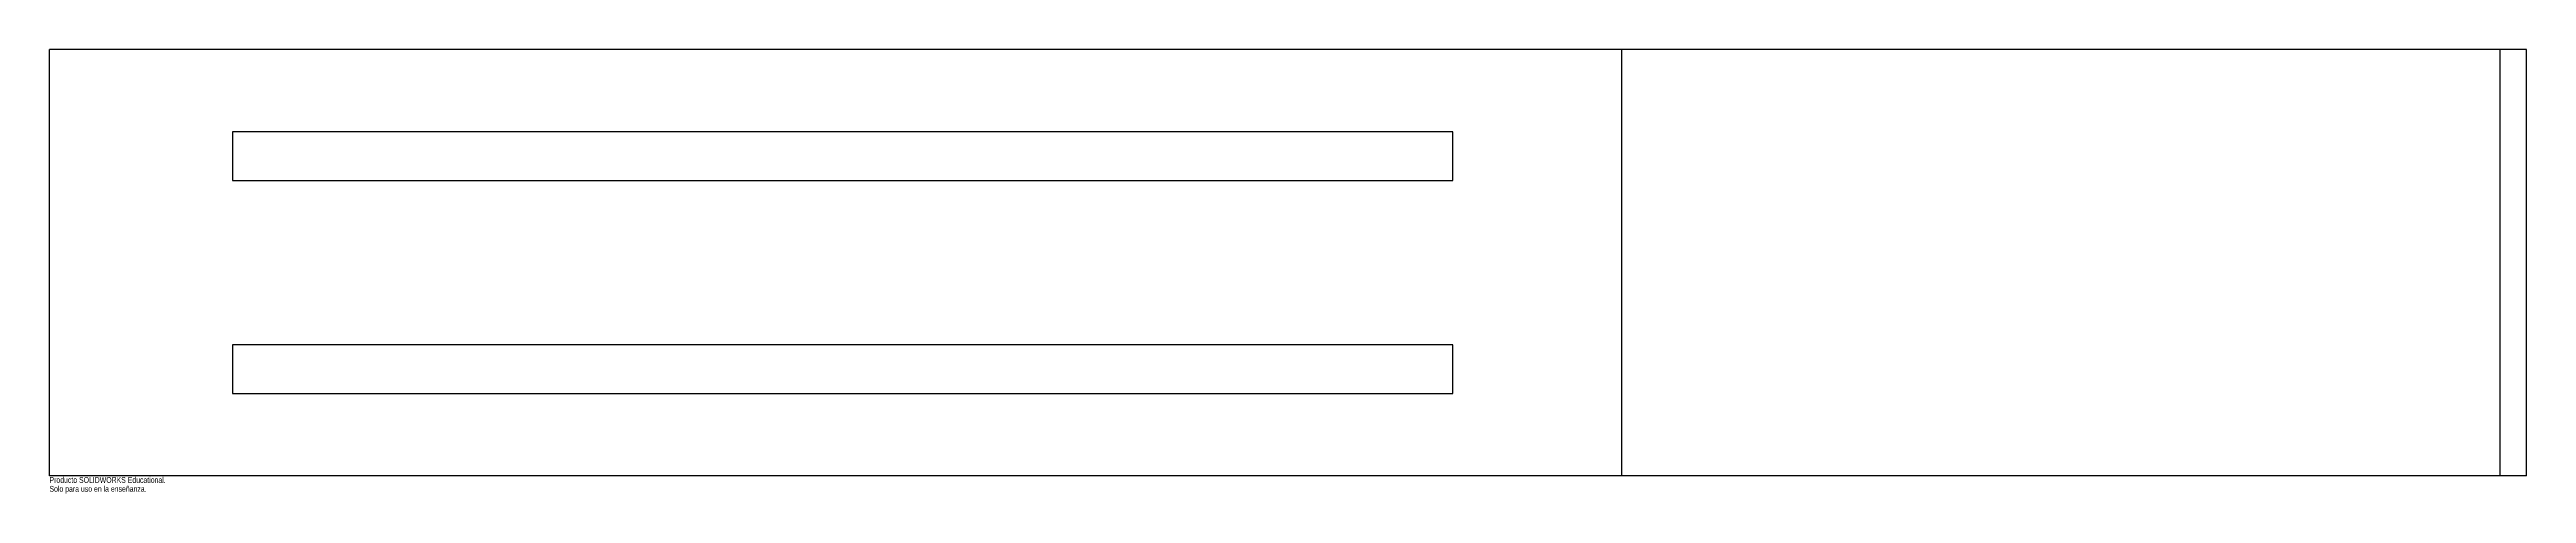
# Paper-space layout '_Superior' of a CAD drawing. Header units: millimetres. Extents: x -129 to 74, y -36 to 0.
import ezdxf

# ---------------------------------------------------------------- set-up
doc = ezdxf.new("R2010")
doc.units = ezdxf.units.MM
doc.styles.add('SLDTEXTSTYLE0', font='TXT', dxfattribs={"width": 0.7})

psp = doc.layouts.new('_Superior')

# ---------------------------------------------------------------- linework, layer by layer
at = {"color": 7, "linetype": 'Continuous', "lineweight": 25}
for p, q in [((74.13, 0), (-128.87, 0)), ((-128.87, -35), (-128.87, 0)), ((0, -35), (0, 0)), ((71.97, -35), (71.97, 0)), ((74.13, -35), (74.13, 0)), ((-13.87, -6.75), (-113.87, -6.75)), ((-113.87, -6.75), (-113.87, -10.75)), ((-13.87, -10.75), (-13.87, -6.75)), ((-113.87, -10.75), (-13.87, -10.75)), ((-13.87, -24.25), (-113.87, -24.25)), ((-113.87, -24.25), (-113.87, -28.25)), ((-13.87, -28.25), (-13.87, -24.25)), ((-113.87, -28.25), (-13.87, -28.25)), ((74.13, -35), (-128.87, -35))]:
    psp.add_line(p, q, dxfattribs=at)

# ---------------------------------------------------------------- texts
at = {"color": 7, "linetype": 'Continuous', "char_height": 0.4834, "attachment_point": 1, "style": 'SLDTEXTSTYLE0'}
for s, insert in [('Solo para uso en la enseñanza.', (-128.87, -35.83)), ('Producto SOLIDWORKS Educational.', (-128.87, -35.1))]:
    psp.add_mtext(s, dxfattribs=dict(at, insert=insert))

doc.saveas('drawing.dxf')
